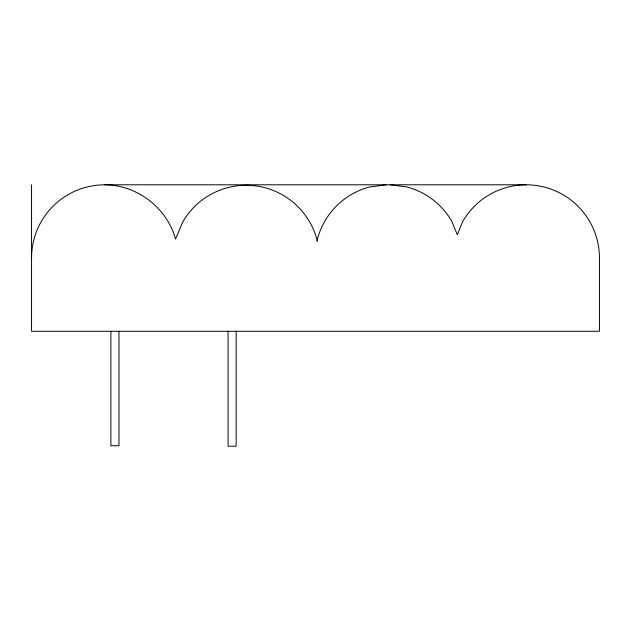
<?xml version="1.0" encoding="UTF-8"?>
<svg xmlns="http://www.w3.org/2000/svg" width="631" height="631" viewBox="0 0 631 631"><rect width="100%" height="100%" fill="white"/><g stroke="black" fill="none" stroke-linecap="round" stroke-linejoin="round"><path stroke-width="0.95" d="M386.377 184.796L369.301 187.044A73.243 73.243 0 0 0 317.511 238.833L317.18 241.326L316.951 239.567A73.243 73.243 0 0 0 182.777 221.899L175.536 239.078C166.978 207.851 137.172 184.97 104.793 184.796A73.243 73.243 0 0 0 31.55 258.032M104.793 184.796L526.207 184.796M390.139 184.796L407.216 187.044A73.243 73.243 0 0 1 451.686 221.165L457.286 234.685L462.783 221.41A73.243 73.243 0 0 1 599.45 258.032L599.45 331.275L31.55 331.275L31.55 184.796M236.16 331.275L236.16 446.204L228.075 446.204L228.075 331.275M118.975 331.275L118.975 445.754L110.89 445.754L110.89 331.275"/></g></svg>
